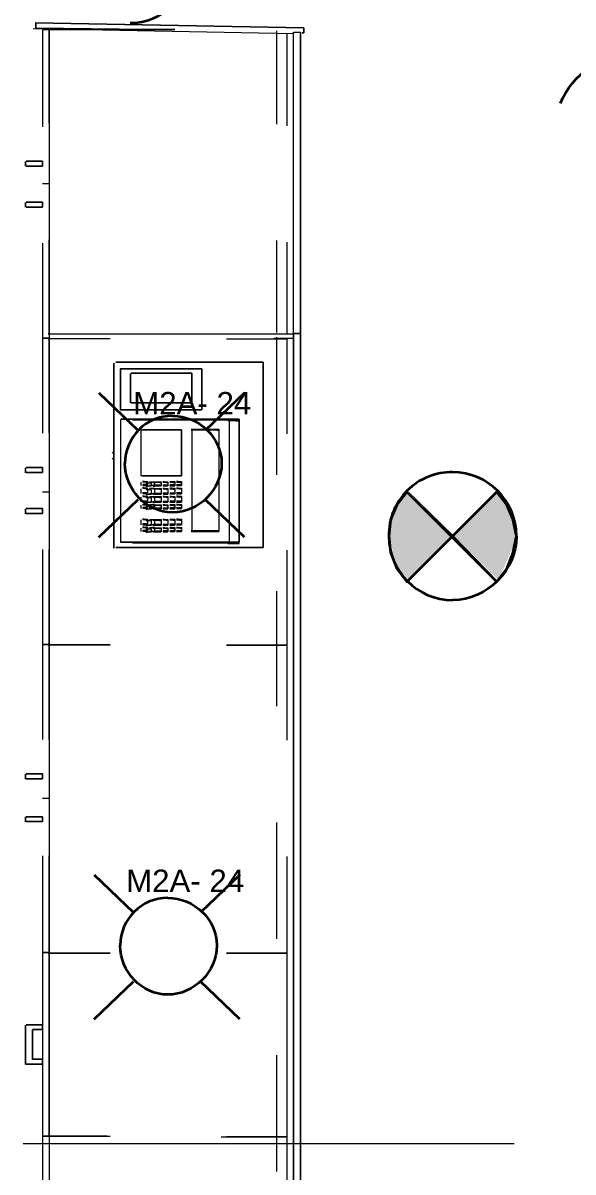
# Model space of a CAD drawing. Header units: millimetres. Extents: x 0.7 to 36.3, y 0.7 to 47.9.
# Drawn here: x 27.308 to 27.868, y 12.412 to 13.58 of the extents above; entities that cross this region are included whole.
import ezdxf

# ---------------------------------------------------------------- set-up
doc = ezdxf.new("R2010")
doc.units = ezdxf.units.MM
doc.header["$LTSCALE"] = 0.007
doc.layers.add('PDF2_Geometry', color=7, linetype='Continuous')
doc.layers.add('PDF_Text', color=7, linetype='Continuous')
doc.layers.add('PDF2_Solid Fills', color=7, linetype='Continuous', true_color=0x7f7f7f)
doc.layers.add('PDF_Geometry', color=7, linetype='Continuous', true_color=0x777777)
doc.styles.add('PDF Arial', font='arial.ttf')

msp = doc.modelspace()

# ---------------------------------------------------------------- hatches: boundary and pattern name
at = {"layer": 'PDF2_Solid Fills', "transparency": 33554559}
for points in [[(27.7455, 13.0601), (27.7021, 13.1034), (27.6988, 13.1034), (27.6821, 13.0768), (27.6805, 13.0601), (27.6888, 13.0251), (27.7005, 13.0151)], [(27.8071, 13.0801), (27.7921, 13.1034), (27.7888, 13.1034), (27.7455, 13.0601), (27.7921, 13.0134), (27.8088, 13.0518)]]:
    msp.add_hatch(color=256, dxfattribs=at).paths.add_polyline_path(points)

# ---------------------------------------------------------------- linework, layer by layer
at = {"layer": 'PDF2_Geometry', "lineweight": 35}
msp.add_lwpolyline([(27.8105, 13.0584, 0.413494), (27.7455, 13.1234, 0.423077), (27.6805, 13.0584, 0.413494), (27.7455, 12.9934)], format="xyb", dxfattribs=at)
for points in [[(27.7455, 13.0584), (27.6988, 13.1034), (27.6888, 13.0901), (27.6821, 13.0751), (27.6805, 13.0584), (27.6821, 13.0418), (27.6888, 13.0251), (27.6988, 13.0118)], [(27.7455, 13.0584), (27.7905, 13.0118), (27.8005, 13.0251), (27.8071, 13.0418), (27.8105, 13.0584), (27.8071, 13.0751), (27.8005, 13.0901), (27.7905, 13.1034)]]:
    msp.add_lwpolyline(points, close=True, dxfattribs=at)
for points in [[(27.7905, 13.0118), (27.6988, 13.1034)], [(27.6988, 13.0118), (27.7905, 13.1034)]]:
    msp.add_lwpolyline(points, dxfattribs=at)
msp.add_arc((27.4174, 13.64), 0.0597, 269.7603, 0.2397, dxfattribs=at)
msp.add_open_spline([(27.8105, 13.0584), (27.8105, 13.0234), (27.7805, 12.9934), (27.7455, 12.9934)], degree=3, dxfattribs=at)
at = {"layer": 'PDF_Geometry', "lineweight": 9}
for points in [[(27.5939, 13.5753), (27.3205, 13.5803)], [(27.321, 13.5805), (27.321, 13.5755)], [(27.3359, 13.5738), (27.4626, 13.5738)], [(27.5939, 13.5703), (27.5922, 13.5703)], [(27.3106, 13.4345), (27.3106, 13.4395)], [(27.3279, 13.4348), (27.3179, 13.4348), (27.3279, 13.4348), (27.3279, 13.4398), (27.3179, 13.4398), (27.3279, 13.4398), (27.3113, 13.4398), (27.3279, 13.4398)], [(27.3279, 13.4398), (27.3279, 13.4348)], [(27.3279, 13.4348), (27.3113, 13.4348)], [(27.3106, 13.3928), (27.3106, 13.3978)], [(27.3279, 13.3981), (27.3279, 13.3931), (27.3113, 13.3931), (27.3279, 13.3931), (27.3179, 13.3931), (27.3279, 13.3931), (27.3279, 13.3981), (27.3179, 13.3981)], [(27.3113, 13.3981), (27.3279, 13.3981)], [(27.3279, 13.3931), (27.3279, 13.3981)], [(27.5905, 13.2644), (27.5839, 13.2644)], [(27.3281, 13.2599), (27.3348, 13.2599)], [(27.4005, 13.0461), (27.4005, 13.2344)], [(27.4025, 13.2354), (27.5525, 13.2354)], [(27.4903, 13.2285), (27.407, 13.2285)], [(27.4903, 13.2285), (27.407, 13.2285)], [(27.4074, 13.187), (27.4074, 13.2287)], [(27.4074, 13.187), (27.4074, 13.2287)], [(27.4903, 13.1868), (27.4903, 13.2285)], [(27.5525, 13.047), (27.5525, 13.2354)], [(27.4005, 13.0544), (27.4005, 13.2261)], [(27.4177, 13.1939), (27.4177, 13.2238)], [(27.4799, 13.2241), (27.4182, 13.2241)], [(27.4799, 13.1941), (27.4799, 13.2241)], [(27.4799, 13.1941), (27.4182, 13.1941)], [(27.4903, 13.1868), (27.407, 13.1868)], [(27.4696, 13.1198), (27.4696, 13.1665)], [(27.4005, 13.1435), (27.4005, 13.1419), (27.4005, 13.1402), (27.4005, 13.1386), (27.4005, 13.1402), (27.4005, 13.1419)], [(27.3106, 13.1228), (27.3106, 13.1278)], [(27.3279, 13.1231), (27.3179, 13.1231), (27.3279, 13.1231), (27.3279, 13.1281), (27.3179, 13.1281), (27.3279, 13.1281), (27.3113, 13.1281), (27.3279, 13.1281)], [(27.3279, 13.1231), (27.3113, 13.1231)], [(27.3279, 13.1281), (27.3279, 13.1231)], [(27.3106, 13.0812), (27.3106, 13.0862)], [(27.3279, 13.0865), (27.3279, 13.0815), (27.3113, 13.0815), (27.3279, 13.0815), (27.3179, 13.0815), (27.3279, 13.0815), (27.3279, 13.0865), (27.3179, 13.0865)], [(27.3113, 13.0865), (27.3279, 13.0865)], [(27.3279, 13.0815), (27.3279, 13.0865)], [(27.4025, 13.047), (27.5525, 13.047)], [(27.3336, 12.9477), (27.397, 12.9477)], [(27.3106, 12.8112), (27.3106, 12.8162)], [(27.3279, 12.8115), (27.3179, 12.8115), (27.3279, 12.8115), (27.3279, 12.8165), (27.3179, 12.8165), (27.3279, 12.8165), (27.3113, 12.8165), (27.3279, 12.8165)], [(27.3279, 12.8115), (27.3113, 12.8115)], [(27.3279, 12.8165), (27.3279, 12.8115)], [(27.3106, 12.7679), (27.3106, 12.7729)], [(27.3279, 12.7731), (27.3279, 12.7681), (27.3113, 12.7681), (27.3279, 12.7681), (27.3179, 12.7681), (27.3279, 12.7681), (27.3279, 12.7731), (27.3179, 12.7731)], [(27.3113, 12.7731), (27.3279, 12.7731)], [(27.3279, 12.7681), (27.3279, 12.7731)], [(27.397, 12.6344), (27.3336, 12.6344)], [(27.3106, 12.5612), (27.3106, 12.5212)], [(27.3106, 12.5612), (27.3106, 12.5212)], [(27.3279, 12.5615), (27.3113, 12.5615)], [(27.3176, 12.5563), (27.3176, 12.5263)], [(27.3176, 12.5563), (27.3176, 12.5263)], [(27.3279, 12.5565), (27.3179, 12.5565)], [(27.3279, 12.5565), (27.3179, 12.5565)], [(27.3279, 12.5615), (27.3279, 12.5565)], [(27.3179, 12.5265), (27.3279, 12.5265), (27.3279, 12.5215), (27.3113, 12.5215), (27.3279, 12.5215), (27.3113, 12.5215), (27.3279, 12.5215), (27.3113, 12.5215), (27.3279, 12.5215), (27.3113, 12.5215), (27.3279, 12.5215), (27.3279, 12.5265), (27.3179, 12.5265), (27.3279, 12.5265), (27.3279, 12.5215), (27.3279, 12.5265), (27.3179, 12.5265), (27.3279, 12.5265), (27.3279, 12.5215), (27.3279, 12.5265), (27.3179, 12.5265), (27.3279, 12.5265), (27.3279, 12.5215), (27.3279, 12.5265)]]:
    msp.add_lwpolyline(points, close=True, dxfattribs=at)
for points in [[(27.5835, 13.5693), (27.3185, 13.5743)], [(27.3209, 13.5755), (27.4626, 13.5738)], [(27.3279, 13.5731), (27.3279, 13.4748)], [(27.3348, 13.4783), (27.3348, 13.5733), (27.3281, 13.5733)], [(27.3348, 13.5733), (27.3348, 13.2649), (27.3348, 13.3599)], [(27.5663, 13.5723), (27.5663, 13.4773)], [(27.5766, 13.5692), (27.5766, 13.4758)], [(27.5835, 11.9227), (27.5835, 13.2643), (27.5835, 13.571)], [(27.5839, 13.5711), (27.5905, 13.5711), (27.5905, 13.2644), (27.5905, 11.9228), (27.5839, 11.9228), (27.5905, 11.9228), (27.5905, 13.2594), (27.5905, 13.5694)], [(27.5939, 13.5753), (27.5939, 13.5703)], [(27.5939, 13.5703), (27.5939, 13.5753)], [(27.3348, 13.4166), (27.3281, 13.4166)], [(27.5663, 13.359), (27.5663, 13.2656)], [(27.5766, 13.3575), (27.5766, 13.2642)], [(27.3279, 13.3565), (27.3279, 13.2598), (27.3279, 13.1631)], [(27.3336, 13.2643), (27.5835, 13.2643), (27.5835, 11.9227), (27.5835, 12.0594)], [(27.3348, 13.2649), (27.3348, 11.8666)], [(27.3336, 13.2594), (27.397, 13.2594)], [(27.3348, 13.1632), (27.3348, 13.2599)], [(27.5151, 13.2592), (27.5766, 13.2592), (27.5766, 13.1625)], [(27.5835, 13.1226), (27.5835, 13.2593), (27.5636, 13.2593)], [(27.5663, 13.2606), (27.5663, 13.1206)], [(27.4903, 13.1868), (27.4903, 13.2285)], [(27.4903, 13.2285), (27.4903, 13.1868)], [(27.4903, 13.1868), (27.407, 13.1868)], [(27.407, 13.1868), (27.4903, 13.1868)], [(27.4074, 13.177), (27.4074, 13.052)], [(27.4078, 13.1773), (27.5179, 13.1773), (27.5179, 13.0523), (27.4078, 13.0523)], [(27.4177, 13.1772), (27.4078, 13.1772)], [(27.4212, 13.1772), (27.4178, 13.1772)], [(27.5183, 13.1774), (27.5283, 13.1774), (27.4183, 13.1774), (27.5283, 13.1774), (27.5283, 13.0524), (27.4183, 13.0524), (27.5283, 13.0524), (27.5183, 13.0524)], [(27.5179, 13.1765), (27.4197, 13.1765)], [(27.5249, 13.1758), (27.5283, 13.1758), (27.5166, 13.1758)], [(27.5283, 13.1774), (27.5283, 13.0524)], [(27.5283, 13.0509), (27.5283, 13.1758)], [(27.4279, 13.1665), (27.4696, 13.1665), (27.4296, 13.1665)], [(27.4281, 13.1665), (27.4281, 13.1199)], [(27.4696, 13.1665), (27.4696, 13.1665)], [(27.4792, 13.1671), (27.5075, 13.1671), (27.5075, 13.0638), (27.4792, 13.0638)], [(27.5059, 13.1663), (27.5075, 13.1663), (27.4792, 13.1663)], [(27.4799, 13.1674), (27.4799, 13.0641)], [(27.5075, 13.1663), (27.5075, 13.063)], [(27.3988, 13.1428), (27.4005, 13.1444), (27.4005, 13.1428), (27.4005, 13.1377), (27.4005, 13.1361)], [(27.4005, 13.1444), (27.4005, 13.1428), (27.4005, 13.1377), (27.4005, 13.1361), (27.3988, 13.1377)], [(27.4005, 13.1444), (27.4005, 13.1444)], [(27.4005, 13.1386), (27.4005, 13.1386)], [(27.4296, 13.1198), (27.4696, 13.1198), (27.4279, 13.1198)], [(27.4281, 13.1132), (27.4281, 13.1099)], [(27.4316, 13.1141), (27.4299, 13.1141)], [(27.43, 13.1141), (27.435, 13.1141), (27.435, 13.1108), (27.43, 13.1108)], [(27.4333, 13.1133), (27.435, 13.1133), (27.43, 13.1133)], [(27.435, 13.1125), (27.4333, 13.1125)], [(27.4334, 13.1126), (27.4385, 13.1126), (27.4385, 13.1093), (27.4334, 13.1093)], [(27.435, 13.1133), (27.435, 13.11)], [(27.4402, 13.1134), (27.4419, 13.1134), (27.4369, 13.1134)], [(27.4419, 13.1127), (27.4402, 13.1127)], [(27.4419, 13.1134), (27.4419, 13.1101)], [(27.4421, 13.1136), (27.4488, 13.1136), (27.4488, 13.1102), (27.4421, 13.1102)], [(27.4471, 13.1128), (27.4488, 13.1128), (27.4421, 13.1128)], [(27.4488, 13.1128), (27.4488, 13.1094)], [(27.4523, 13.1136), (27.4506, 13.1136)], [(27.4507, 13.1137), (27.4557, 13.1137), (27.4557, 13.1103), (27.4507, 13.1103)], [(27.454, 13.1129), (27.4557, 13.1129), (27.4507, 13.1129)], [(27.4557, 13.1129), (27.4557, 13.1096)], [(27.4592, 13.1137), (27.4575, 13.1137)], [(27.4576, 13.1138), (27.4626, 13.1138), (27.4626, 13.1105), (27.4576, 13.1105)], [(27.461, 13.113), (27.4626, 13.113), (27.4576, 13.113)], [(27.4626, 13.113), (27.4626, 13.1097)], [(27.4661, 13.1139), (27.4644, 13.1139)], [(27.4645, 13.1139), (27.4696, 13.1139), (27.4696, 13.1106), (27.4645, 13.1106)], [(27.4679, 13.1131), (27.4696, 13.1131), (27.4645, 13.1131)], [(27.4696, 13.1198), (27.4696, 13.1198)], [(27.4696, 13.1131), (27.4696, 13.1098)], [(27.3348, 13.1032), (27.3281, 13.1032)], [(27.4281, 13.1066), (27.4281, 13.1016)], [(27.4299, 13.1107), (27.4316, 13.1107)], [(27.4316, 13.1074), (27.4299, 13.1074)], [(27.4299, 13.1024), (27.4316, 13.1024)], [(27.43, 13.11), (27.435, 13.11), (27.4333, 13.11)], [(27.43, 13.1075), (27.435, 13.1075), (27.435, 13.1025), (27.43, 13.1025)], [(27.4333, 13.1067), (27.435, 13.1067), (27.43, 13.1067)], [(27.43, 13.1017), (27.435, 13.1017), (27.4333, 13.1017)], [(27.4333, 13.1092), (27.435, 13.1092)], [(27.435, 13.1059), (27.4333, 13.1059)], [(27.4333, 13.1009), (27.435, 13.1009)], [(27.4334, 13.1059), (27.4385, 13.1059), (27.4385, 13.1009), (27.4334, 13.1009)], [(27.435, 13.1067), (27.435, 13.1017)], [(27.4369, 13.1101), (27.4419, 13.1101), (27.4402, 13.1101)], [(27.4402, 13.1068), (27.4419, 13.1068), (27.4369, 13.1068)], [(27.4369, 13.1018), (27.4419, 13.1018), (27.4402, 13.1018)], [(27.4402, 13.1093), (27.4419, 13.1093)], [(27.4419, 13.106), (27.4402, 13.106)], [(27.4402, 13.101), (27.4419, 13.101)], [(27.4419, 13.1068), (27.4419, 13.1018)], [(27.4421, 13.1094), (27.4488, 13.1094), (27.4471, 13.1094)], [(27.4421, 13.1069), (27.4488, 13.1069), (27.4488, 13.1019), (27.4421, 13.1019)], [(27.4471, 13.1061), (27.4488, 13.1061), (27.4421, 13.1061)], [(27.4421, 13.1011), (27.4488, 13.1011), (27.4471, 13.1011)], [(27.4488, 13.1061), (27.4488, 13.1011)], [(27.4506, 13.1103), (27.4523, 13.1103)], [(27.4523, 13.107), (27.4506, 13.107)], [(27.4506, 13.102), (27.4523, 13.102)], [(27.4507, 13.1096), (27.4557, 13.1096), (27.454, 13.1096)], [(27.4507, 13.107), (27.4557, 13.107), (27.4557, 13.102), (27.4507, 13.102)], [(27.454, 13.1062), (27.4557, 13.1062), (27.4507, 13.1062)], [(27.4507, 13.1012), (27.4557, 13.1012), (27.454, 13.1012)], [(27.4557, 13.1062), (27.4557, 13.1012)], [(27.4575, 13.1104), (27.4592, 13.1104)], [(27.4592, 13.1071), (27.4575, 13.1071)], [(27.4575, 13.1021), (27.4592, 13.1021)], [(27.4576, 13.1097), (27.4626, 13.1097), (27.461, 13.1097)], [(27.4576, 13.1071), (27.4626, 13.1071), (27.4626, 13.1021), (27.4576, 13.1021)], [(27.461, 13.1063), (27.4626, 13.1063), (27.4576, 13.1063)], [(27.4576, 13.1013), (27.4626, 13.1013), (27.461, 13.1013)], [(27.4626, 13.1063), (27.4626, 13.1013)], [(27.4644, 13.1105), (27.4661, 13.1105)], [(27.4661, 13.1072), (27.4644, 13.1072)], [(27.4644, 13.1022), (27.4661, 13.1022)], [(27.4645, 13.1098), (27.4696, 13.1098), (27.4679, 13.1098)], [(27.4645, 13.1072), (27.4696, 13.1072), (27.4696, 13.1023), (27.4645, 13.1023)], [(27.4679, 13.1064), (27.4696, 13.1064), (27.4645, 13.1064)], [(27.4645, 13.1015), (27.4696, 13.1015), (27.4679, 13.1015)], [(27.4696, 13.1064), (27.4696, 13.1015)], [(27.4281, 13.0982), (27.4281, 13.0932)], [(27.4281, 13.0899), (27.4281, 13.0866)], [(27.4316, 13.0991), (27.4299, 13.0991)], [(27.4299, 13.0941), (27.4316, 13.0941)], [(27.4316, 13.0907), (27.4299, 13.0907)], [(27.43, 13.0991), (27.435, 13.0991), (27.435, 13.0941), (27.43, 13.0941)], [(27.4333, 13.0983), (27.435, 13.0983), (27.43, 13.0983)], [(27.43, 13.0933), (27.435, 13.0933), (27.4333, 13.0933)], [(27.43, 13.0908), (27.435, 13.0908), (27.435, 13.0875), (27.43, 13.0875)], [(27.4333, 13.09), (27.435, 13.09), (27.43, 13.09)], [(27.435, 13.0975), (27.4333, 13.0975)], [(27.4333, 13.0925), (27.435, 13.0925)], [(27.435, 13.0892), (27.4333, 13.0892)], [(27.4334, 13.0976), (27.4385, 13.0976), (27.4385, 13.0926), (27.4334, 13.0926)], [(27.4334, 13.0893), (27.4385, 13.0893), (27.4385, 13.0859), (27.4334, 13.0859)], [(27.435, 13.0983), (27.435, 13.0933)], [(27.435, 13.09), (27.435, 13.0867)], [(27.4402, 13.0984), (27.4419, 13.0984), (27.4369, 13.0984)], [(27.4369, 13.0934), (27.4419, 13.0934), (27.4402, 13.0934)], [(27.4402, 13.0901), (27.4419, 13.0901), (27.4369, 13.0901)], [(27.4419, 13.0977), (27.4402, 13.0977)], [(27.4402, 13.0927), (27.4419, 13.0927)], [(27.4419, 13.0893), (27.4402, 13.0893)], [(27.4419, 13.0984), (27.4419, 13.0934)], [(27.4419, 13.0901), (27.4419, 13.0868)], [(27.4421, 13.0986), (27.4488, 13.0986), (27.4488, 13.0936), (27.4421, 13.0936)], [(27.4471, 13.0978), (27.4488, 13.0978), (27.4421, 13.0978)], [(27.4421, 13.0928), (27.4488, 13.0928), (27.4471, 13.0928)], [(27.4421, 13.0902), (27.4488, 13.0902), (27.4488, 13.0869), (27.4421, 13.0869)], [(27.4471, 13.0894), (27.4488, 13.0894), (27.4421, 13.0894)], [(27.4488, 13.0978), (27.4488, 13.0928)], [(27.4488, 13.0894), (27.4488, 13.0861)], [(27.4523, 13.0986), (27.4506, 13.0986)], [(27.4506, 13.0936), (27.4523, 13.0936)], [(27.4523, 13.0903), (27.4506, 13.0903)], [(27.4507, 13.0987), (27.4557, 13.0987), (27.4557, 13.0937), (27.4507, 13.0937)], [(27.454, 13.0979), (27.4557, 13.0979), (27.4507, 13.0979)], [(27.4507, 13.0929), (27.4557, 13.0929), (27.454, 13.0929)], [(27.4507, 13.0904), (27.4557, 13.0904), (27.4557, 13.087), (27.4507, 13.087)], [(27.454, 13.0896), (27.4557, 13.0896), (27.4507, 13.0896)], [(27.4557, 13.0979), (27.4557, 13.0929)], [(27.4557, 13.0896), (27.4557, 13.0862)], [(27.4592, 13.0987), (27.4575, 13.0987)], [(27.4575, 13.0937), (27.4592, 13.0937)], [(27.4592, 13.0904), (27.4575, 13.0904)], [(27.4576, 13.0988), (27.4626, 13.0988), (27.4626, 13.0938), (27.4576, 13.0938)], [(27.461, 13.098), (27.4626, 13.098), (27.4576, 13.098)], [(27.4576, 13.093), (27.4626, 13.093), (27.461, 13.093)], [(27.4576, 13.0905), (27.4626, 13.0905), (27.4626, 13.0871), (27.4576, 13.0871)], [(27.461, 13.0897), (27.4626, 13.0897), (27.4576, 13.0897)], [(27.4626, 13.098), (27.4626, 13.093)], [(27.4626, 13.0897), (27.4626, 13.0863)], [(27.4661, 13.0989), (27.4644, 13.0989)], [(27.4644, 13.0939), (27.4661, 13.0939)], [(27.4661, 13.0905), (27.4644, 13.0905)], [(27.4645, 13.0989), (27.4696, 13.0989), (27.4696, 13.0939), (27.4645, 13.0939)], [(27.4679, 13.0981), (27.4696, 13.0981), (27.4645, 13.0981)], [(27.4645, 13.0931), (27.4696, 13.0931), (27.4679, 13.0931)], [(27.4645, 13.0906), (27.4696, 13.0906), (27.4696, 13.0873), (27.4645, 13.0873)], [(27.4679, 13.0898), (27.4696, 13.0898), (27.4645, 13.0898)], [(27.4696, 13.0981), (27.4696, 13.0931)], [(27.4696, 13.0898), (27.4696, 13.0865)], [(27.4299, 13.0874), (27.4316, 13.0874)], [(27.43, 13.0867), (27.435, 13.0867), (27.4333, 13.0867)], [(27.4333, 13.0859), (27.435, 13.0859)], [(27.4369, 13.0868), (27.4419, 13.0868), (27.4402, 13.0868)], [(27.4402, 13.086), (27.4419, 13.086)], [(27.4421, 13.0861), (27.4488, 13.0861), (27.4471, 13.0861)], [(27.4506, 13.087), (27.4523, 13.087)], [(27.4507, 13.0862), (27.4557, 13.0862), (27.454, 13.0862)], [(27.4575, 13.0871), (27.4592, 13.0871)], [(27.4576, 13.0863), (27.4626, 13.0863), (27.461, 13.0863)], [(27.4644, 13.0872), (27.4661, 13.0872)], [(27.4645, 13.0865), (27.4696, 13.0865), (27.4679, 13.0865)], [(27.4281, 13.0749), (27.4281, 13.0699)], [(27.4281, 13.0666), (27.4281, 13.0632)], [(27.4316, 13.0757), (27.4299, 13.0757)], [(27.4299, 13.0707), (27.4316, 13.0707)], [(27.4316, 13.0674), (27.4299, 13.0674)], [(27.43, 13.0758), (27.435, 13.0758), (27.435, 13.0708), (27.43, 13.0708)], [(27.4333, 13.075), (27.435, 13.075), (27.43, 13.075)], [(27.43, 13.07), (27.435, 13.07), (27.4333, 13.07)], [(27.43, 13.0675), (27.435, 13.0675), (27.435, 13.0641), (27.43, 13.0641)], [(27.4333, 13.0667), (27.435, 13.0667), (27.43, 13.0667)], [(27.435, 13.0742), (27.4333, 13.0742)], [(27.4333, 13.0692), (27.435, 13.0692)], [(27.435, 13.0659), (27.4333, 13.0659)], [(27.4334, 13.0743), (27.4385, 13.0743), (27.4385, 13.0693), (27.4334, 13.0693)], [(27.4334, 13.0659), (27.4385, 13.0659), (27.4385, 13.0626), (27.4334, 13.0626)], [(27.435, 13.075), (27.435, 13.07)], [(27.435, 13.0667), (27.435, 13.0633)], [(27.4402, 13.0751), (27.4419, 13.0751), (27.4369, 13.0751)], [(27.4369, 13.0701), (27.4419, 13.0701), (27.4402, 13.0701)], [(27.4402, 13.0668), (27.4419, 13.0668), (27.4369, 13.0668)], [(27.4419, 13.0743), (27.4402, 13.0743)], [(27.4402, 13.0693), (27.4419, 13.0693)], [(27.4419, 13.066), (27.4402, 13.066)], [(27.4419, 13.0751), (27.4419, 13.0701)], [(27.4419, 13.0668), (27.4419, 13.0634)], [(27.4421, 13.0752), (27.4488, 13.0752), (27.4488, 13.0702), (27.4421, 13.0702)], [(27.4471, 13.0744), (27.4488, 13.0744), (27.4421, 13.0744)], [(27.4421, 13.0694), (27.4488, 13.0694), (27.4471, 13.0694)], [(27.4421, 13.0669), (27.4488, 13.0669), (27.4488, 13.0636), (27.4421, 13.0636)], [(27.4471, 13.0661), (27.4488, 13.0661), (27.4421, 13.0661)], [(27.4488, 13.0744), (27.4488, 13.0694)], [(27.4488, 13.0661), (27.4488, 13.0628)], [(27.4523, 13.0753), (27.4506, 13.0753)], [(27.4506, 13.0703), (27.4523, 13.0703)], [(27.4523, 13.067), (27.4506, 13.067)], [(27.4507, 13.0753), (27.4557, 13.0753), (27.4557, 13.0703), (27.4507, 13.0703)], [(27.454, 13.0746), (27.4557, 13.0746), (27.4507, 13.0746)], [(27.4507, 13.0696), (27.4557, 13.0696), (27.454, 13.0696)], [(27.4507, 13.067), (27.4557, 13.067), (27.4557, 13.0637), (27.4507, 13.0637)], [(27.454, 13.0662), (27.4557, 13.0662), (27.4507, 13.0662)], [(27.4557, 13.0746), (27.4557, 13.0696)], [(27.4557, 13.0662), (27.4557, 13.0629)], [(27.4592, 13.0754), (27.4575, 13.0754)], [(27.4575, 13.0704), (27.4592, 13.0704)], [(27.4592, 13.0671), (27.4575, 13.0671)], [(27.4576, 13.0755), (27.4626, 13.0755), (27.4626, 13.0705), (27.4576, 13.0705)], [(27.461, 13.0747), (27.4626, 13.0747), (27.4576, 13.0747)], [(27.4576, 13.0697), (27.4626, 13.0697), (27.461, 13.0697)], [(27.4576, 13.0671), (27.4626, 13.0671), (27.4626, 13.0638), (27.4576, 13.0638)], [(27.461, 13.0663), (27.4626, 13.0663), (27.4576, 13.0663)], [(27.4626, 13.0747), (27.4626, 13.0697)], [(27.4626, 13.0663), (27.4626, 13.063)], [(27.4661, 13.0755), (27.4644, 13.0755)], [(27.4644, 13.0705), (27.4661, 13.0705)], [(27.4661, 13.0672), (27.4644, 13.0672)], [(27.4645, 13.0756), (27.4696, 13.0756), (27.4696, 13.0706), (27.4645, 13.0706)], [(27.4679, 13.0748), (27.4696, 13.0748), (27.4645, 13.0748)], [(27.4645, 13.0698), (27.4696, 13.0698), (27.4679, 13.0698)], [(27.4645, 13.0672), (27.4696, 13.0672), (27.4696, 13.0639), (27.4645, 13.0639)], [(27.4679, 13.0665), (27.4696, 13.0665), (27.4645, 13.0665)], [(27.4696, 13.0748), (27.4696, 13.0698)], [(27.4696, 13.0665), (27.4696, 13.0631)], [(27.4299, 13.0641), (27.4316, 13.0641)], [(27.43, 13.0633), (27.435, 13.0633), (27.4333, 13.0633)], [(27.4333, 13.0625), (27.435, 13.0625)], [(27.4369, 13.0634), (27.4419, 13.0634), (27.4402, 13.0634)], [(27.4402, 13.0627), (27.4419, 13.0627)], [(27.4421, 13.0628), (27.4488, 13.0628), (27.4471, 13.0628)], [(27.4506, 13.0636), (27.4523, 13.0636)], [(27.4507, 13.0629), (27.4557, 13.0629), (27.454, 13.0629)], [(27.4575, 13.0637), (27.4592, 13.0637)], [(27.4576, 13.063), (27.4626, 13.063), (27.461, 13.063)], [(27.4644, 13.0639), (27.4661, 13.0639)], [(27.4645, 13.0631), (27.4696, 13.0631), (27.4679, 13.0631)], [(27.4792, 13.063), (27.5075, 13.063), (27.5059, 13.063)], [(27.3279, 13.0448), (27.3279, 12.9481), (27.3279, 12.8515)], [(27.3348, 12.8516), (27.3348, 12.9483), (27.3281, 12.9483), (27.3348, 12.9483), (27.3348, 13.0449)], [(27.4078, 13.0522), (27.4177, 13.0522)], [(27.4178, 13.0522), (27.4212, 13.0522)], [(27.4197, 13.0515), (27.5179, 13.0515)], [(27.5766, 13.0442), (27.5766, 12.9475), (27.5151, 12.9475), (27.5766, 12.9475), (27.5766, 12.8509)], [(27.5166, 13.0509), (27.5283, 13.0509), (27.5249, 13.0509)], [(27.5663, 13.0023), (27.5663, 12.8856)], [(27.5835, 12.886), (27.5835, 13.0043)], [(27.3348, 12.7916), (27.3281, 12.7916)], [(27.5663, 12.7673), (27.5663, 12.6489)], [(27.5835, 12.6493), (27.5835, 12.7677)], [(27.3279, 12.7331), (27.3279, 12.6348), (27.3279, 12.4482), (27.3279, 12.3515)], [(27.3281, 12.4483), (27.3348, 12.4483), (27.3348, 12.6349), (27.3281, 12.6349), (27.3348, 12.6349), (27.3348, 12.7333)], [(27.5766, 12.7326), (27.5766, 12.6342), (27.5151, 12.6342), (27.5766, 12.6342), (27.5766, 12.4476), (27.5151, 12.4476)], [(27.3106, 12.5612), (27.3106, 12.5212)], [(27.3106, 12.5212), (27.3106, 12.5612)], [(27.3106, 12.5612), (27.3106, 12.5212)], [(27.3106, 12.5212), (27.3106, 12.5612)], [(27.3279, 12.5615), (27.3113, 12.5615)], [(27.3113, 12.5615), (27.3279, 12.5615)], [(27.3279, 12.5615), (27.3113, 12.5615)], [(27.3113, 12.5615), (27.3279, 12.5615)], [(27.3279, 12.5615), (27.3113, 12.5615)], [(27.3113, 12.5615), (27.3279, 12.5615)], [(27.3176, 12.5563), (27.3176, 12.5263)], [(27.3176, 12.5263), (27.3176, 12.5563)], [(27.3176, 12.5563), (27.3176, 12.5263)], [(27.3176, 12.5263), (27.3176, 12.5563)], [(27.3179, 12.5565), (27.3279, 12.5565)], [(27.3179, 12.5565), (27.3279, 12.5565)], [(27.3179, 12.5565), (27.3279, 12.5565)], [(27.3179, 12.5565), (27.3279, 12.5565)], [(27.3279, 12.5615), (27.3279, 12.5565)], [(27.3279, 12.5565), (27.3279, 12.5615)], [(27.3279, 12.5615), (27.3279, 12.5565)], [(27.3279, 12.5565), (27.3279, 12.5615)], [(27.3279, 12.5615), (27.3279, 12.5565)], [(27.3279, 12.5565), (27.3279, 12.5615)], [(27.5663, 12.5306), (27.5663, 12.4122)], [(27.5835, 12.4143), (27.5835, 12.531)], [(27.3285, 12.4484), (27.3936, 12.4484)], [(27.397, 12.4477), (27.3336, 12.4477)], [(27.51, 12.4476), (27.5766, 12.4476), (27.5766, 12.3509)], [(27.3081, 12.4406), (27.8081, 12.4406)]]:
    msp.add_lwpolyline(points, dxfattribs=at)
at = {"layer": 'PDF_Geometry', "lineweight": 35}
for points in [[(27.3853, 13.2041), (27.4253, 13.1657)], [(27.5336, 13.2041), (27.4936, 13.1657)], [(27.3853, 13.0574), (27.4253, 13.0957)], [(27.5336, 13.0574), (27.4936, 13.0957)], [(27.3805, 12.7138), (27.4205, 12.6755)], [(27.5288, 12.7138), (27.4888, 12.6755)], [(27.3805, 12.5671), (27.4205, 12.6055)], [(27.5288, 12.5671), (27.4888, 12.6055)]]:
    msp.add_lwpolyline(points, dxfattribs=at)
for centre in [(27.4603, 13.1324), (27.4555, 12.6421)]:
    msp.add_arc(centre, 0.0484, 90.0411, 179.9589, dxfattribs=at)
for points in [[(27.8554, 13.4987), (27.8671, 13.5287), (27.8971, 13.5487), (27.9304, 13.5487)], [(27.4603, 13.1807), (27.4869, 13.1807), (27.5103, 13.1591), (27.5103, 13.1324)], [(27.4603, 13.0824), (27.4336, 13.0824), (27.4119, 13.1057), (27.4119, 13.1324)], [(27.5103, 13.1324), (27.5103, 13.1057), (27.4869, 13.0824), (27.4603, 13.0824)], [(27.4555, 12.6905), (27.4821, 12.6905), (27.5055, 12.6688), (27.5055, 12.6421)], [(27.4555, 12.5921), (27.4288, 12.5921), (27.4071, 12.6155), (27.4071, 12.6421)], [(27.5055, 12.6421), (27.5055, 12.6155), (27.4821, 12.5921), (27.4555, 12.5921)]]:
    msp.add_open_spline(points, degree=3, dxfattribs=at)

# ---------------------------------------------------------------- texts
at = {"layer": 'PDF_Text', "char_height": 0.02276, "attachment_point": 4, "style": 'PDF Arial'}
for insert in [(27.4203, 13.1936), (27.4131, 12.7079)]:
    msp.add_mtext('M2A- 24', dxfattribs=dict(at, insert=insert))

doc.saveas('drawing.dxf')
